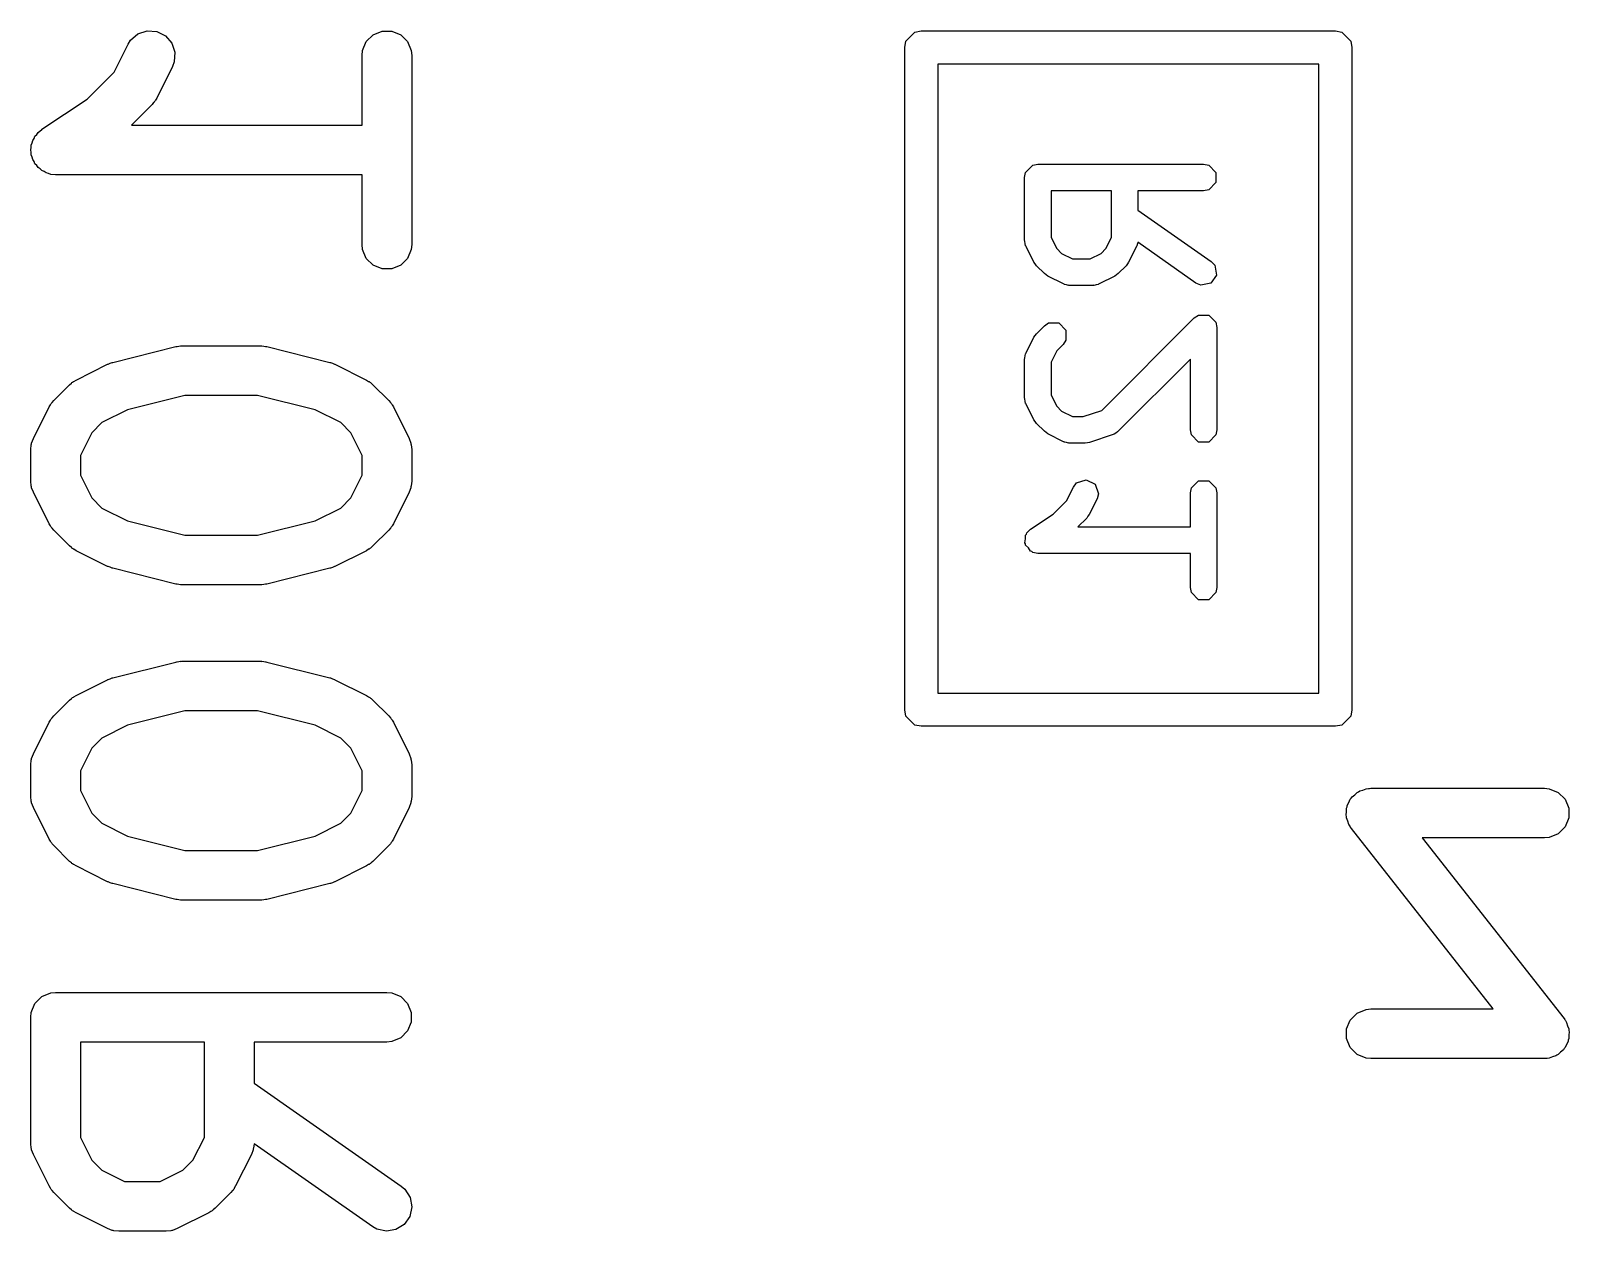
# Model space of a CAD drawing. Extents: x -0.05 to 2.94, y -0.16 to 2.16.
# Drawn here: x 1.0896 to 1.2724, y 0.8226 to 0.9654 of the extents above; entities that cross this region are included whole.
import ezdxf

# ---------------------------------------------------------------- set-up
doc = ezdxf.new("R2010")
doc.units = 0
doc.header["$MEASUREMENT"] = 0
doc.layers.add('BLACK', color=7, linetype='CONTINUOUS')

msp = doc.modelspace()

# ---------------------------------------------------------------- linework, layer by layer
at = {"layer": 'BLACK', "linetype": 'CONTINUOUS'}
for p, q in [((1.10232, 0.96499), (1.10342, 0.96536)), ((1.10342, 0.96536), (1.10456, 0.96528)), ((1.10456, 0.96528), (1.1056, 0.96476)), ((1.13027, 0.96488), (1.13133, 0.96532)), ((1.13133, 0.96532), (1.13248, 0.96532)), ((1.13248, 0.96532), (1.13355, 0.96488)), ((1.19464, 0.96519), (1.19539, 0.96534)), ((1.19539, 0.96534), (1.24461, 0.96534)), ((1.24461, 0.96534), (1.24536, 0.96519)), ((1.09948, 0.96043), (1.10114, 0.96375)), ((1.10114, 0.96375), (1.10145, 0.96424)), ((1.10145, 0.96424), (1.10232, 0.96499)), ((1.1056, 0.96476), (1.10635, 0.96389)), ((1.10635, 0.96389), (1.10671, 0.9628)), ((1.12901, 0.963), (1.12945, 0.96407)), ((1.12945, 0.96407), (1.13027, 0.96488)), ((1.13355, 0.96488), (1.13436, 0.96407)), ((1.13436, 0.96407), (1.1348, 0.963)), ((1.19343, 0.96337), (1.19358, 0.96412)), ((1.19358, 0.96412), (1.19464, 0.96519)), ((1.24536, 0.96519), (1.24642, 0.96412)), ((1.24642, 0.96412), (1.24657, 0.96337)), ((1.10663, 0.96165), (1.10643, 0.96111)), ((1.10671, 0.9628), (1.10663, 0.96165)), ((1.12895, 0.96243), (1.12901, 0.963)), ((1.12895, 0.95413), (1.12895, 0.96243)), ((1.1348, 0.963), (1.13486, 0.96243)), ((1.13486, 0.96243), (1.13486, 0.93993)), ((1.19343, 0.88463), (1.19343, 0.96337)), ((1.24657, 0.96337), (1.24657, 0.88463)), ((1.09628, 0.95722), (1.09948, 0.96043)), ((1.10643, 0.96111), (1.10455, 0.95736)), ((1.19736, 0.9614), (1.19736, 0.8866)), ((1.24264, 0.9614), (1.19736, 0.9614)), ((1.24264, 0.8866), (1.24264, 0.9614)), ((1.0909, 0.95364), (1.09628, 0.95722)), ((1.104, 0.95659), (1.10154, 0.95413)), ((1.10418, 0.95682), (1.104, 0.95659)), ((1.10424, 0.95687), (1.10418, 0.95682)), ((1.1043, 0.95696), (1.10424, 0.95687)), ((1.10437, 0.95704), (1.1043, 0.95696)), ((1.1044, 0.95711), (1.10437, 0.95704)), ((1.10455, 0.95736), (1.1044, 0.95711)), ((1.08981, 0.95231), (1.08997, 0.95255)), ((1.08997, 0.95255), (1.09008, 0.95282)), ((1.09008, 0.95282), (1.09029, 0.95303)), ((1.09029, 0.95303), (1.09045, 0.95327)), ((1.09045, 0.95327), (1.09089, 0.95363)), ((1.09089, 0.95363), (1.0909, 0.95364)), ((1.0909, 0.95364), (1.0909, 0.95364)), ((1.0909, 0.95364), (1.0909, 0.95364)), ((1.10154, 0.95413), (1.12895, 0.95413)), ((1.08958, 0.95118), (1.08964, 0.95147)), ((1.08964, 0.9509), (1.08958, 0.95118)), ((1.08964, 0.95176), (1.08975, 0.95203)), ((1.08964, 0.95147), (1.08964, 0.95176)), ((1.08964, 0.9506), (1.08964, 0.9509)), ((1.08975, 0.95034), (1.08964, 0.9506)), ((1.08975, 0.95203), (1.08981, 0.95231)), ((1.08981, 0.95005), (1.08975, 0.95034)), ((1.08997, 0.94981), (1.08981, 0.95005)), ((1.09008, 0.94954), (1.08997, 0.94981)), ((1.09029, 0.94934), (1.09008, 0.94954)), ((1.09045, 0.94909), (1.09029, 0.94934)), ((1.09069, 0.94893), (1.09045, 0.94909)), ((1.0909, 0.94873), (1.09069, 0.94893)), ((1.2078, 0.94851), (1.20866, 0.94936)), ((1.20866, 0.94936), (1.20926, 0.94948)), ((1.20926, 0.94948), (1.22894, 0.94948)), ((1.22894, 0.94948), (1.22955, 0.94936)), ((1.22955, 0.94936), (1.2304, 0.94851)), ((1.09116, 0.94861), (1.0909, 0.94873)), ((1.0914, 0.94845), (1.09116, 0.94861)), ((1.09169, 0.9484), (1.0914, 0.94845)), ((1.09196, 0.94828), (1.09169, 0.9484)), ((1.09253, 0.94823), (1.09196, 0.94828)), ((1.09254, 0.94823), (1.09253, 0.94823)), ((1.09253, 0.94823), (1.09253, 0.94823)), ((1.09253, 0.94823), (1.09253, 0.94823)), ((1.12895, 0.94823), (1.09254, 0.94823)), ((1.12895, 0.93993), (1.12895, 0.94823)), ((1.20768, 0.9479), (1.2078, 0.94851)), ((1.20768, 0.9404), (1.20768, 0.9479)), ((1.2304, 0.9473), (1.22955, 0.94645)), ((1.2304, 0.94851), (1.2304, 0.9473)), ((1.21799, 0.94633), (1.21083, 0.94633)), ((1.21083, 0.94633), (1.21083, 0.94078)), ((1.21799, 0.94078), (1.21799, 0.94633)), ((1.22894, 0.94633), (1.22114, 0.94633)), ((1.22114, 0.94633), (1.22114, 0.94404)), ((1.22955, 0.94645), (1.22894, 0.94633)), ((1.22114, 0.94404), (1.22985, 0.93794)), ((1.12901, 0.93936), (1.12895, 0.93993)), ((1.13486, 0.93993), (1.1348, 0.93936)), ((1.2077, 0.94033), (1.20768, 0.9404)), ((1.20769, 0.94029), (1.2077, 0.94033)), ((1.20775, 0.94005), (1.20769, 0.94029)), ((1.2078, 0.9398), (1.20775, 0.94005)), ((1.20783, 0.93978), (1.2078, 0.9398)), ((1.20785, 0.9397), (1.20783, 0.93978)), ((1.20879, 0.93783), (1.20785, 0.9397)), ((1.21083, 0.94078), (1.21149, 0.93946)), ((1.21734, 0.93946), (1.21799, 0.94078)), ((1.22098, 0.9397), (1.22004, 0.93783)), ((1.221, 0.93978), (1.22098, 0.9397)), ((1.22102, 0.9398), (1.221, 0.93978)), ((1.22107, 0.94005), (1.22102, 0.9398)), ((1.22112, 0.94021), (1.22107, 0.94005)), ((1.22804, 0.93536), (1.22112, 0.94021)), ((1.12945, 0.93829), (1.12901, 0.93936)), ((1.13027, 0.93748), (1.12945, 0.93829)), ((1.13436, 0.93829), (1.13355, 0.93748)), ((1.1348, 0.93936), (1.13436, 0.93829)), ((1.20894, 0.93763), (1.20879, 0.93783)), ((1.21149, 0.93946), (1.21207, 0.93889)), ((1.21207, 0.93889), (1.21338, 0.93823)), ((1.21338, 0.93823), (1.21545, 0.93823)), ((1.21545, 0.93823), (1.21676, 0.93889)), ((1.21676, 0.93889), (1.21734, 0.93946)), ((1.22004, 0.93783), (1.21989, 0.93763)), ((1.22985, 0.93794), (1.23027, 0.9375)), ((1.13133, 0.93704), (1.13027, 0.93748)), ((1.13248, 0.93704), (1.13133, 0.93704)), ((1.13355, 0.93748), (1.13248, 0.93704)), ((1.20908, 0.93742), (1.20894, 0.93763)), ((1.21002, 0.93648), (1.20908, 0.93742)), ((1.21023, 0.93634), (1.21002, 0.93648)), ((1.21043, 0.93618), (1.21023, 0.93634)), ((1.2123, 0.93525), (1.21043, 0.93618)), ((1.2184, 0.93618), (1.21652, 0.93525)), ((1.2186, 0.93634), (1.2184, 0.93618)), ((1.21881, 0.93648), (1.2186, 0.93634)), ((1.21975, 0.93742), (1.21881, 0.93648)), ((1.21989, 0.93763), (1.21975, 0.93742)), ((1.23048, 0.93631), (1.22979, 0.93533)), ((1.23027, 0.9375), (1.23048, 0.93631)), ((1.21238, 0.93523), (1.2123, 0.93525)), ((1.2124, 0.9352), (1.21238, 0.93523)), ((1.21265, 0.93515), (1.2124, 0.9352)), ((1.2129, 0.93508), (1.21265, 0.93515)), ((1.21293, 0.9351), (1.2129, 0.93508)), ((1.21301, 0.93508), (1.21293, 0.9351)), ((1.21582, 0.93508), (1.21301, 0.93508)), ((1.2159, 0.9351), (1.21582, 0.93508)), ((1.21593, 0.93508), (1.2159, 0.9351)), ((1.21617, 0.93515), (1.21593, 0.93508)), ((1.21642, 0.9352), (1.21617, 0.93515)), ((1.21645, 0.93523), (1.21642, 0.9352)), ((1.21652, 0.93525), (1.21645, 0.93523)), ((1.2286, 0.93512), (1.22804, 0.93536)), ((1.22979, 0.93533), (1.2286, 0.93512)), ((1.21002, 0.93027), (1.21053, 0.93061)), ((1.21053, 0.93061), (1.21174, 0.93061)), ((1.21174, 0.93061), (1.21259, 0.92976)), ((1.21684, 0.92022), (1.22783, 0.93121)), ((1.22783, 0.93121), (1.22834, 0.93155)), ((1.22834, 0.93155), (1.22955, 0.93155)), ((1.22955, 0.93155), (1.2304, 0.9307)), ((1.2304, 0.9307), (1.2304, 0.9307)), ((1.2304, 0.9307), (1.23052, 0.93009)), ((1.20785, 0.92705), (1.20879, 0.92892)), ((1.20879, 0.92892), (1.20894, 0.92912)), ((1.20894, 0.92912), (1.20908, 0.92933)), ((1.20908, 0.92933), (1.21002, 0.93027)), ((1.21259, 0.92976), (1.21259, 0.92855)), ((1.23052, 0.93009), (1.23052, 0.91791)), ((1.09932, 0.92592), (1.10682, 0.9278)), ((1.10682, 0.9278), (1.10692, 0.92781)), ((1.10692, 0.92781), (1.10696, 0.92783)), ((1.10696, 0.92783), (1.10718, 0.92785)), ((1.10718, 0.92785), (1.10739, 0.92788)), ((1.10739, 0.92788), (1.10743, 0.92788)), ((1.10743, 0.92788), (1.10753, 0.92789)), ((1.10753, 0.92789), (1.11691, 0.92789)), ((1.11691, 0.92789), (1.11701, 0.92788)), ((1.11701, 0.92788), (1.11705, 0.92788)), ((1.11705, 0.92788), (1.11727, 0.92785)), ((1.11727, 0.92785), (1.11748, 0.92783)), ((1.11748, 0.92783), (1.11752, 0.92781)), ((1.11752, 0.92781), (1.11762, 0.9278)), ((1.11762, 0.9278), (1.12512, 0.92592)), ((1.20775, 0.9267), (1.2078, 0.92695)), ((1.2078, 0.92695), (1.20783, 0.92697)), ((1.20783, 0.92697), (1.20785, 0.92705)), ((1.21149, 0.92729), (1.21083, 0.92597)), ((1.21225, 0.92804), (1.21149, 0.92729)), ((1.21259, 0.92855), (1.21225, 0.92804)), ((1.09497, 0.92383), (1.09871, 0.9257)), ((1.09871, 0.9257), (1.09876, 0.92572)), ((1.09876, 0.92572), (1.09877, 0.92573)), ((1.09877, 0.92573), (1.09902, 0.92582)), ((1.09902, 0.92582), (1.09926, 0.92591)), ((1.09926, 0.92591), (1.09928, 0.92591)), ((1.09928, 0.92591), (1.09932, 0.92592)), ((1.12512, 0.92592), (1.12517, 0.92591)), ((1.12517, 0.92591), (1.12519, 0.92591)), ((1.12519, 0.92591), (1.12543, 0.92582)), ((1.12543, 0.92582), (1.12567, 0.92573)), ((1.12567, 0.92573), (1.12569, 0.92572)), ((1.12569, 0.92572), (1.12573, 0.9257)), ((1.12573, 0.9257), (1.12948, 0.92383)), ((1.20768, 0.92634), (1.2077, 0.92642)), ((1.20768, 0.92166), (1.20768, 0.92634)), ((1.20769, 0.92646), (1.20775, 0.9267)), ((1.2077, 0.92642), (1.20769, 0.92646)), ((1.21083, 0.92597), (1.21083, 0.92203)), ((1.22737, 0.92629), (1.21881, 0.91773)), ((1.22737, 0.91791), (1.22737, 0.92629)), ((1.09232, 0.9214), (1.0942, 0.92327)), ((1.0942, 0.92327), (1.09442, 0.92346)), ((1.09442, 0.92346), (1.09448, 0.92352)), ((1.09448, 0.92352), (1.09456, 0.92357)), ((1.09456, 0.92357), (1.09465, 0.92364)), ((1.09465, 0.92364), (1.09472, 0.92367)), ((1.09472, 0.92367), (1.09497, 0.92383)), ((1.12948, 0.92383), (1.12973, 0.92367)), ((1.12973, 0.92367), (1.1298, 0.92364)), ((1.1298, 0.92364), (1.12988, 0.92357)), ((1.12988, 0.92357), (1.12997, 0.92352)), ((1.12997, 0.92352), (1.13002, 0.92346)), ((1.13002, 0.92346), (1.13024, 0.92327)), ((1.13024, 0.92327), (1.13212, 0.9214)), ((1.09214, 0.92117), (1.09232, 0.9214)), ((1.1079, 0.92198), (1.10107, 0.92027)), ((1.11654, 0.92198), (1.1079, 0.92198)), ((1.12338, 0.92027), (1.11654, 0.92198)), ((1.13212, 0.9214), (1.13231, 0.92117)), ((1.2077, 0.92158), (1.20768, 0.92166)), ((1.20769, 0.92154), (1.2077, 0.92158)), ((1.20775, 0.9213), (1.20769, 0.92154)), ((1.21083, 0.92203), (1.21149, 0.92071)), ((1.0899, 0.91688), (1.09177, 0.92063)), ((1.09177, 0.92063), (1.09193, 0.92088)), ((1.09193, 0.92088), (1.09196, 0.92095)), ((1.09196, 0.92095), (1.09202, 0.92103)), ((1.09202, 0.92103), (1.09208, 0.92112)), ((1.09208, 0.92112), (1.09214, 0.92117)), ((1.10107, 0.92027), (1.09803, 0.91876)), ((1.12641, 0.91876), (1.12338, 0.92027)), ((1.13231, 0.92117), (1.13236, 0.92112)), ((1.13236, 0.92112), (1.13242, 0.92103)), ((1.13242, 0.92103), (1.13249, 0.92095)), ((1.13249, 0.92095), (1.13252, 0.92088)), ((1.13252, 0.92088), (1.13267, 0.92063)), ((1.13267, 0.92063), (1.13455, 0.91688)), ((1.2078, 0.92105), (1.20775, 0.9213)), ((1.20783, 0.92103), (1.2078, 0.92105)), ((1.20785, 0.92095), (1.20783, 0.92103)), ((1.20879, 0.91908), (1.20785, 0.92095)), ((1.21149, 0.92071), (1.21207, 0.92014)), ((1.21207, 0.92014), (1.21338, 0.91948)), ((1.21463, 0.91948), (1.21684, 0.92022)), ((1.09803, 0.91876), (1.09684, 0.91756)), ((1.1276, 0.91756), (1.12641, 0.91876)), ((1.20894, 0.91888), (1.20879, 0.91908)), ((1.20908, 0.91867), (1.20894, 0.91888)), ((1.21002, 0.91773), (1.20908, 0.91867)), ((1.21023, 0.91759), (1.21002, 0.91773)), ((1.21338, 0.91948), (1.21463, 0.91948)), ((1.21881, 0.91773), (1.21874, 0.91769)), ((1.22749, 0.9173), (1.22737, 0.91791)), ((1.23052, 0.91791), (1.2304, 0.9173)), ((1.08958, 0.91556), (1.08964, 0.91614)), ((1.08964, 0.91614), (1.08968, 0.91623)), ((1.08968, 0.91623), (1.08969, 0.91634)), ((1.08969, 0.91634), (1.0899, 0.91688)), ((1.09684, 0.91756), (1.09549, 0.91486)), ((1.12895, 0.91486), (1.1276, 0.91756)), ((1.13455, 0.91688), (1.13475, 0.91634)), ((1.13475, 0.91634), (1.13476, 0.91623)), ((1.13476, 0.91623), (1.1348, 0.91614)), ((1.1348, 0.91614), (1.13486, 0.91556)), ((1.21043, 0.91744), (1.21023, 0.91759)), ((1.2123, 0.9165), (1.21043, 0.91744)), ((1.21238, 0.91648), (1.2123, 0.9165)), ((1.2124, 0.91645), (1.21238, 0.91648)), ((1.21265, 0.9164), (1.2124, 0.91645)), ((1.2129, 0.91634), (1.21265, 0.9164)), ((1.21293, 0.91635), (1.2129, 0.91634)), ((1.21301, 0.91633), (1.21293, 0.91635)), ((1.21488, 0.91633), (1.21301, 0.91633)), ((1.21513, 0.91638), (1.21488, 0.91633)), ((1.21538, 0.91641), (1.21513, 0.91638)), ((1.21819, 0.91735), (1.21538, 0.91641)), ((1.21826, 0.91739), (1.21819, 0.91735)), ((1.2183, 0.91739), (1.21826, 0.91739)), ((1.21851, 0.91753), (1.2183, 0.91739)), ((1.21873, 0.91765), (1.21851, 0.91753)), ((1.21874, 0.91769), (1.21873, 0.91765)), ((1.22834, 0.91645), (1.22749, 0.9173)), ((1.22955, 0.91645), (1.22834, 0.91645)), ((1.2304, 0.9173), (1.22955, 0.91645)), ((1.08958, 0.91181), (1.08958, 0.91556)), ((1.09549, 0.91486), (1.09549, 0.91251)), ((1.12895, 0.91251), (1.12895, 0.91486)), ((1.13486, 0.91556), (1.13486, 0.91181)), ((1.09549, 0.91251), (1.09684, 0.90981)), ((1.1276, 0.90981), (1.12895, 0.91251)), ((1.08964, 0.91123), (1.08958, 0.91181)), ((1.08968, 0.91114), (1.08964, 0.91123)), ((1.08969, 0.91103), (1.08968, 0.91114)), ((1.0899, 0.91049), (1.08969, 0.91103)), ((1.09177, 0.90674), (1.0899, 0.91049)), ((1.13455, 0.91049), (1.13267, 0.90674)), ((1.13475, 0.91103), (1.13455, 0.91049)), ((1.13476, 0.91114), (1.13475, 0.91103)), ((1.1348, 0.91123), (1.13476, 0.91114)), ((1.13486, 0.91181), (1.1348, 0.91123)), ((1.21265, 0.90947), (1.21347, 0.91111)), ((1.21347, 0.91111), (1.21385, 0.9116)), ((1.21385, 0.9116), (1.21499, 0.91198)), ((1.21499, 0.91198), (1.21607, 0.91144)), ((1.21607, 0.91144), (1.21645, 0.9103)), ((1.22737, 0.91041), (1.22749, 0.91101)), ((1.22737, 0.90636), (1.22737, 0.91041)), ((1.22749, 0.91101), (1.22834, 0.91186)), ((1.22834, 0.91186), (1.22955, 0.91186)), ((1.22955, 0.91186), (1.2304, 0.91101)), ((1.2304, 0.91101), (1.23052, 0.91041)), ((1.23052, 0.91041), (1.23052, 0.89916)), ((1.09684, 0.90981), (1.09803, 0.90861)), ((1.09803, 0.90861), (1.10107, 0.9071)), ((1.12338, 0.9071), (1.12641, 0.90861)), ((1.12641, 0.90861), (1.1276, 0.90981)), ((1.21107, 0.90788), (1.21265, 0.90947)), ((1.21629, 0.9097), (1.21535, 0.90783)), ((1.21645, 0.9103), (1.21629, 0.9097)), ((1.09193, 0.90649), (1.09177, 0.90674)), ((1.10107, 0.9071), (1.1079, 0.90539)), ((1.11654, 0.90539), (1.12338, 0.9071)), ((1.13267, 0.90674), (1.13252, 0.90649)), ((1.20838, 0.90609), (1.21107, 0.90788)), ((1.21506, 0.90742), (1.214, 0.90636)), ((1.2152, 0.90763), (1.21506, 0.90742)), ((1.21535, 0.90783), (1.2152, 0.90763)), ((1.09196, 0.90642), (1.09193, 0.90649)), ((1.09202, 0.90634), (1.09196, 0.90642)), ((1.09208, 0.90625), (1.09202, 0.90634)), ((1.09214, 0.9062), (1.09208, 0.90625)), ((1.09232, 0.90597), (1.09214, 0.9062)), ((1.0942, 0.9041), (1.09232, 0.90597)), ((1.1079, 0.90539), (1.11654, 0.90539)), ((1.13212, 0.90597), (1.13024, 0.9041)), ((1.13231, 0.9062), (1.13212, 0.90597)), ((1.13236, 0.90625), (1.13231, 0.9062)), ((1.13242, 0.90634), (1.13236, 0.90625)), ((1.13249, 0.90642), (1.13242, 0.90634)), ((1.13252, 0.90649), (1.13249, 0.90642)), ((1.20771, 0.90448), (1.2078, 0.90493)), ((1.2078, 0.90539), (1.20792, 0.9055)), ((1.2078, 0.90493), (1.2078, 0.90539)), ((1.20792, 0.9055), (1.20795, 0.90566)), ((1.20795, 0.90566), (1.20838, 0.90609)), ((1.214, 0.90636), (1.22737, 0.90636)), ((1.09442, 0.90391), (1.0942, 0.9041)), ((1.09448, 0.90385), (1.09442, 0.90391)), ((1.09456, 0.9038), (1.09448, 0.90385)), ((1.09465, 0.90373), (1.09456, 0.9038)), ((1.09472, 0.9037), (1.09465, 0.90373)), ((1.09497, 0.90354), (1.09472, 0.9037)), ((1.09871, 0.90167), (1.09497, 0.90354)), ((1.12948, 0.90354), (1.12573, 0.90167)), ((1.12973, 0.9037), (1.12948, 0.90354)), ((1.1298, 0.90373), (1.12973, 0.9037)), ((1.12988, 0.9038), (1.1298, 0.90373)), ((1.12997, 0.90385), (1.12988, 0.9038)), ((1.13002, 0.90391), (1.12997, 0.90385)), ((1.13024, 0.9041), (1.13002, 0.90391)), ((1.2078, 0.90434), (1.20771, 0.90448)), ((1.2078, 0.90418), (1.2078, 0.90434)), ((1.20813, 0.90386), (1.2078, 0.90418)), ((1.20838, 0.90348), (1.20813, 0.90386)), ((1.20854, 0.90344), (1.20838, 0.90348)), ((1.20866, 0.90333), (1.20854, 0.90344)), ((1.20926, 0.90321), (1.20866, 0.90333)), ((1.22737, 0.90321), (1.20926, 0.90321)), ((1.22737, 0.89916), (1.22737, 0.90321)), ((1.09876, 0.90165), (1.09871, 0.90167)), ((1.09877, 0.90164), (1.09876, 0.90165)), ((1.09902, 0.90156), (1.09877, 0.90164)), ((1.09926, 0.90146), (1.09902, 0.90156)), ((1.09928, 0.90146), (1.09926, 0.90146)), ((1.09932, 0.90145), (1.09928, 0.90146)), ((1.10682, 0.89957), (1.09932, 0.90145)), ((1.12512, 0.90145), (1.11762, 0.89957)), ((1.12517, 0.90146), (1.12512, 0.90145)), ((1.12519, 0.90146), (1.12517, 0.90146)), ((1.12543, 0.90155), (1.12519, 0.90146)), ((1.12567, 0.90164), (1.12543, 0.90155)), ((1.12569, 0.90165), (1.12567, 0.90164)), ((1.12573, 0.90167), (1.12569, 0.90165)), ((1.10692, 0.89956), (1.10682, 0.89957)), ((1.10696, 0.89954), (1.10692, 0.89956)), ((1.10718, 0.89952), (1.10696, 0.89954)), ((1.10739, 0.89949), (1.10718, 0.89952)), ((1.10743, 0.89949), (1.10739, 0.89949)), ((1.10753, 0.89948), (1.10743, 0.89949)), ((1.11691, 0.89948), (1.10753, 0.89948)), ((1.11701, 0.89949), (1.11691, 0.89948)), ((1.11705, 0.89949), (1.11701, 0.89949)), ((1.11727, 0.89952), (1.11705, 0.89949)), ((1.11748, 0.89954), (1.11727, 0.89952)), ((1.11752, 0.89956), (1.11748, 0.89954)), ((1.11762, 0.89957), (1.11752, 0.89956)), ((1.22749, 0.89856), (1.22737, 0.89916)), ((1.22834, 0.8977), (1.22749, 0.89856)), ((1.22955, 0.8977), (1.22834, 0.8977)), ((1.2304, 0.89856), (1.22955, 0.8977)), ((1.23052, 0.89916), (1.2304, 0.89856)), ((1.09932, 0.88843), (1.10682, 0.8903)), ((1.10682, 0.8903), (1.10692, 0.89032)), ((1.10692, 0.89032), (1.10696, 0.89033)), ((1.10696, 0.89033), (1.10718, 0.89036)), ((1.10718, 0.89036), (1.10739, 0.89039)), ((1.10739, 0.89039), (1.10743, 0.89038)), ((1.10743, 0.89038), (1.10753, 0.89039)), ((1.10753, 0.89039), (1.11691, 0.89039)), ((1.11691, 0.89039), (1.11701, 0.89038)), ((1.11701, 0.89038), (1.11705, 0.89039)), ((1.11705, 0.89039), (1.11727, 0.89036)), ((1.11727, 0.89036), (1.11748, 0.89033)), ((1.11748, 0.89033), (1.11752, 0.89032)), ((1.11752, 0.89032), (1.11762, 0.8903)), ((1.11762, 0.8903), (1.12512, 0.88843)), ((1.09497, 0.88633), (1.09871, 0.8882)), ((1.09871, 0.8882), (1.09876, 0.88822)), ((1.09876, 0.88822), (1.09877, 0.88823)), ((1.09877, 0.88823), (1.09902, 0.88832)), ((1.09902, 0.88832), (1.09926, 0.88841)), ((1.09926, 0.88841), (1.09928, 0.88841)), ((1.09928, 0.88841), (1.09932, 0.88843)), ((1.12512, 0.88843), (1.12517, 0.88841)), ((1.12517, 0.88841), (1.12519, 0.88841)), ((1.12519, 0.88841), (1.12543, 0.88832)), ((1.12543, 0.88832), (1.12567, 0.88823)), ((1.12567, 0.88823), (1.12569, 0.88822)), ((1.12569, 0.88822), (1.12573, 0.8882)), ((1.12573, 0.8882), (1.12948, 0.88633)), ((1.09232, 0.8839), (1.0942, 0.88578)), ((1.0942, 0.88578), (1.09442, 0.88596)), ((1.09442, 0.88596), (1.09448, 0.88602)), ((1.09448, 0.88602), (1.09456, 0.88608)), ((1.09456, 0.88608), (1.09465, 0.88614)), ((1.09465, 0.88614), (1.09472, 0.88617)), ((1.09472, 0.88617), (1.09497, 0.88633)), ((1.12948, 0.88633), (1.12973, 0.88617)), ((1.12973, 0.88617), (1.1298, 0.88614)), ((1.1298, 0.88614), (1.12988, 0.88608)), ((1.12988, 0.88608), (1.12997, 0.88602)), ((1.12997, 0.88602), (1.13002, 0.88596)), ((1.13002, 0.88596), (1.13024, 0.88578)), ((1.13024, 0.88578), (1.13212, 0.8839)), ((1.19736, 0.8866), (1.24264, 0.8866)), ((1.0899, 0.87938), (1.09177, 0.88313)), ((1.09177, 0.88313), (1.09193, 0.88338)), ((1.09193, 0.88338), (1.09196, 0.88345)), ((1.09196, 0.88345), (1.09202, 0.88354)), ((1.09202, 0.88354), (1.09208, 0.88362)), ((1.09208, 0.88362), (1.09214, 0.88368)), ((1.09214, 0.88368), (1.09232, 0.8839)), ((1.1079, 0.88449), (1.10107, 0.88278)), ((1.11654, 0.88449), (1.1079, 0.88449)), ((1.12338, 0.88278), (1.11654, 0.88449)), ((1.13212, 0.8839), (1.13231, 0.88368)), ((1.13231, 0.88368), (1.13236, 0.88362)), ((1.13236, 0.88362), (1.13242, 0.88354)), ((1.13242, 0.88354), (1.13249, 0.88345)), ((1.13249, 0.88345), (1.13252, 0.88338)), ((1.13252, 0.88338), (1.13267, 0.88313)), ((1.13267, 0.88313), (1.13455, 0.87938)), ((1.19358, 0.88388), (1.19343, 0.88463)), ((1.19464, 0.88281), (1.19358, 0.88388)), ((1.24642, 0.88388), (1.24536, 0.88281)), ((1.24657, 0.88463), (1.24642, 0.88388)), ((1.09803, 0.88126), (1.09684, 0.88006)), ((1.10107, 0.88278), (1.09803, 0.88126)), ((1.12641, 0.88126), (1.12338, 0.88278)), ((1.1276, 0.88006), (1.12641, 0.88126)), ((1.19539, 0.88266), (1.19464, 0.88281)), ((1.24461, 0.88266), (1.19539, 0.88266)), ((1.24536, 0.88281), (1.24461, 0.88266)), ((1.08969, 0.87884), (1.0899, 0.87938)), ((1.09684, 0.88006), (1.09549, 0.87737)), ((1.12895, 0.87737), (1.1276, 0.88006)), ((1.13455, 0.87938), (1.13475, 0.87884)), ((1.08958, 0.87806), (1.08964, 0.87864)), ((1.08958, 0.87431), (1.08958, 0.87806)), ((1.08964, 0.87864), (1.08968, 0.87874)), ((1.08968, 0.87874), (1.08969, 0.87884)), ((1.13475, 0.87884), (1.13476, 0.87874)), ((1.13476, 0.87874), (1.1348, 0.87864)), ((1.1348, 0.87864), (1.13486, 0.87806)), ((1.13486, 0.87806), (1.13486, 0.87431)), ((1.09549, 0.87737), (1.09549, 0.87501)), ((1.12895, 0.87501), (1.12895, 0.87737)), ((1.08964, 0.87374), (1.08958, 0.87431)), ((1.09549, 0.87501), (1.09684, 0.87231)), ((1.1276, 0.87231), (1.12895, 0.87501)), ((1.13486, 0.87431), (1.1348, 0.87374)), ((1.24621, 0.87361), (1.24637, 0.87398)), ((1.24637, 0.87398), (1.24649, 0.87411)), ((1.24649, 0.87411), (1.24658, 0.87426)), ((1.24658, 0.87426), (1.2469, 0.87451)), ((1.2469, 0.87451), (1.24718, 0.8748)), ((1.24718, 0.8748), (1.24735, 0.87486)), ((1.24735, 0.87486), (1.24749, 0.87497)), ((1.24749, 0.87497), (1.24788, 0.87508)), ((1.24788, 0.87508), (1.24825, 0.87524)), ((1.24825, 0.87524), (1.24852, 0.87526)), ((1.24852, 0.87526), (1.2486, 0.87528)), ((1.2486, 0.87528), (1.24866, 0.87528)), ((1.24866, 0.87528), (1.24882, 0.87529)), ((1.24882, 0.87529), (1.26945, 0.87529)), ((1.26945, 0.87529), (1.27002, 0.87524)), ((1.27002, 0.87524), (1.27109, 0.8748)), ((1.27109, 0.8748), (1.2719, 0.87398)), ((1.2719, 0.87398), (1.27234, 0.87292)), ((1.08968, 0.87364), (1.08964, 0.87374)), ((1.08969, 0.87354), (1.08968, 0.87364)), ((1.0899, 0.87299), (1.08969, 0.87354)), ((1.09177, 0.86924), (1.0899, 0.87299)), ((1.09684, 0.87231), (1.09803, 0.87112)), ((1.12641, 0.87112), (1.1276, 0.87231)), ((1.13455, 0.87299), (1.13267, 0.86924)), ((1.13475, 0.87354), (1.13455, 0.87299)), ((1.13476, 0.87364), (1.13475, 0.87354)), ((1.1348, 0.87374), (1.13476, 0.87364)), ((1.24588, 0.87211), (1.24593, 0.87251)), ((1.24593, 0.87194), (1.24588, 0.87211)), ((1.24593, 0.87292), (1.246, 0.87308)), ((1.24593, 0.87251), (1.24593, 0.87292)), ((1.246, 0.87308), (1.24602, 0.87326)), ((1.24602, 0.87326), (1.24621, 0.87361)), ((1.27234, 0.87292), (1.27234, 0.87176)), ((1.09803, 0.87112), (1.10107, 0.8696)), ((1.12338, 0.8696), (1.12641, 0.87112)), ((1.24593, 0.87176), (1.24593, 0.87194)), ((1.24608, 0.87139), (1.24593, 0.87176)), ((1.24619, 0.871), (1.24608, 0.87139)), ((1.24634, 0.87077), (1.24619, 0.871)), ((1.24637, 0.8707), (1.24634, 0.87077)), ((1.24641, 0.87066), (1.24637, 0.8707)), ((1.2465, 0.87052), (1.24641, 0.87066)), ((1.26337, 0.84905), (1.2465, 0.87052)), ((1.2719, 0.8707), (1.27109, 0.86989)), ((1.27234, 0.87176), (1.2719, 0.8707)), ((1.09193, 0.869), (1.09177, 0.86924)), ((1.09196, 0.86892), (1.09193, 0.869)), ((1.09202, 0.86884), (1.09196, 0.86892)), ((1.09208, 0.86876), (1.09202, 0.86884)), ((1.09214, 0.8687), (1.09208, 0.86876)), ((1.09232, 0.86848), (1.09214, 0.8687)), ((1.0942, 0.8666), (1.09232, 0.86848)), ((1.10107, 0.8696), (1.1079, 0.86789)), ((1.11654, 0.86789), (1.12338, 0.8696)), ((1.13212, 0.86848), (1.13024, 0.8666)), ((1.13231, 0.8687), (1.13212, 0.86848)), ((1.13236, 0.86876), (1.13231, 0.8687)), ((1.13242, 0.86884), (1.13236, 0.86876)), ((1.13249, 0.86892), (1.13242, 0.86884)), ((1.13252, 0.869), (1.13249, 0.86892)), ((1.13267, 0.86924), (1.13252, 0.869)), ((1.26945, 0.86939), (1.2549, 0.86939)), ((1.2549, 0.86939), (1.27177, 0.84792)), ((1.27002, 0.86944), (1.26945, 0.86939)), ((1.27109, 0.86989), (1.27002, 0.86944)), ((1.09442, 0.86642), (1.0942, 0.8666)), ((1.1079, 0.86789), (1.11654, 0.86789)), ((1.13024, 0.8666), (1.13002, 0.86642)), ((1.09448, 0.86636), (1.09442, 0.86642)), ((1.09456, 0.8663), (1.09448, 0.86636)), ((1.09465, 0.86624), (1.09456, 0.8663)), ((1.09472, 0.86621), (1.09465, 0.86624)), ((1.09497, 0.86605), (1.09472, 0.86621)), ((1.09871, 0.86417), (1.09497, 0.86605)), ((1.12948, 0.86605), (1.12573, 0.86417)), ((1.12973, 0.86621), (1.12948, 0.86605)), ((1.1298, 0.86624), (1.12973, 0.86621)), ((1.12988, 0.8663), (1.1298, 0.86624)), ((1.12997, 0.86636), (1.12988, 0.8663)), ((1.13002, 0.86642), (1.12997, 0.86636)), ((1.09876, 0.86416), (1.09871, 0.86417)), ((1.09877, 0.86415), (1.09876, 0.86416)), ((1.09902, 0.86406), (1.09877, 0.86415)), ((1.09926, 0.86397), (1.09902, 0.86406)), ((1.09928, 0.86397), (1.09926, 0.86397)), ((1.09932, 0.86395), (1.09928, 0.86397)), ((1.10682, 0.86208), (1.09932, 0.86395)), ((1.12512, 0.86395), (1.11762, 0.86208)), ((1.12517, 0.86397), (1.12512, 0.86395)), ((1.12519, 0.86397), (1.12517, 0.86397)), ((1.12543, 0.86406), (1.12519, 0.86397)), ((1.12567, 0.86415), (1.12543, 0.86406)), ((1.12569, 0.86416), (1.12567, 0.86415)), ((1.12573, 0.86417), (1.12569, 0.86416)), ((1.10692, 0.86206), (1.10682, 0.86208)), ((1.10696, 0.86205), (1.10692, 0.86206)), ((1.10718, 0.86202), (1.10696, 0.86205)), ((1.10739, 0.86199), (1.10718, 0.86202)), ((1.10743, 0.862), (1.10739, 0.86199)), ((1.10753, 0.86199), (1.10743, 0.862)), ((1.11691, 0.86199), (1.10753, 0.86199)), ((1.11701, 0.862), (1.11691, 0.86199)), ((1.11705, 0.86199), (1.11701, 0.862)), ((1.11727, 0.86202), (1.11705, 0.86199)), ((1.11748, 0.86205), (1.11727, 0.86202)), ((1.11752, 0.86206), (1.11748, 0.86205)), ((1.11762, 0.86208), (1.11752, 0.86206)), ((1.09008, 0.84971), (1.0909, 0.85052)), ((1.0909, 0.85052), (1.09196, 0.85096)), ((1.09196, 0.85096), (1.09254, 0.85102)), ((1.09254, 0.85102), (1.13191, 0.85102)), ((1.13191, 0.85102), (1.13248, 0.85096)), ((1.13248, 0.85096), (1.13355, 0.85052)), ((1.13355, 0.85052), (1.13436, 0.84971)), ((1.08958, 0.84807), (1.08964, 0.84864)), ((1.08964, 0.84864), (1.09008, 0.84971)), ((1.13436, 0.84971), (1.1348, 0.84864)), ((1.1348, 0.84864), (1.1348, 0.84749)), ((1.24637, 0.84773), (1.24718, 0.84855)), ((1.24718, 0.84855), (1.24825, 0.84899)), ((1.24825, 0.84899), (1.24882, 0.84905)), ((1.24882, 0.84905), (1.26337, 0.84905)), ((1.08958, 0.83307), (1.08958, 0.84807)), ((1.13436, 0.84643), (1.13355, 0.84561)), ((1.1348, 0.84749), (1.13436, 0.84643)), ((1.24593, 0.84667), (1.24637, 0.84773)), ((1.24593, 0.84552), (1.24593, 0.84667)), ((1.27177, 0.84792), (1.27186, 0.84778)), ((1.27186, 0.84778), (1.2719, 0.84773)), ((1.2719, 0.84773), (1.27193, 0.84766)), ((1.27193, 0.84766), (1.27208, 0.84743)), ((1.27208, 0.84743), (1.27219, 0.84704)), ((1.27219, 0.84704), (1.27234, 0.84667)), ((1.27234, 0.84667), (1.27234, 0.84649)), ((1.27234, 0.84649), (1.27239, 0.84632)), ((1.11021, 0.84512), (1.09549, 0.84512)), ((1.09549, 0.84512), (1.09549, 0.83377)), ((1.11021, 0.83377), (1.11021, 0.84512)), ((1.13191, 0.84512), (1.11611, 0.84512)), ((1.11611, 0.84512), (1.11611, 0.84023)), ((1.13248, 0.84517), (1.13191, 0.84512)), ((1.13355, 0.84561), (1.13248, 0.84517)), ((1.24637, 0.84445), (1.24593, 0.84552)), ((1.27206, 0.84483), (1.2719, 0.84445)), ((1.27225, 0.84518), (1.27206, 0.84483)), ((1.27227, 0.84535), (1.27225, 0.84518)), ((1.27234, 0.84552), (1.27227, 0.84535)), ((1.27239, 0.84632), (1.27234, 0.84592)), ((1.27234, 0.84592), (1.27234, 0.84552)), ((1.24718, 0.84364), (1.24637, 0.84445)), ((1.24825, 0.8432), (1.24718, 0.84364)), ((1.24882, 0.84314), (1.24825, 0.8432)), ((1.26945, 0.84314), (1.24882, 0.84314)), ((1.26961, 0.84316), (1.26945, 0.84314)), ((1.26967, 0.84315), (1.26961, 0.84316)), ((1.26975, 0.84317), (1.26967, 0.84315)), ((1.27002, 0.8432), (1.26975, 0.84317)), ((1.27039, 0.84335), (1.27002, 0.8432)), ((1.27078, 0.84346), (1.27039, 0.84335)), ((1.27092, 0.84357), (1.27078, 0.84346)), ((1.27109, 0.84364), (1.27092, 0.84357)), ((1.27137, 0.84392), (1.27109, 0.84364)), ((1.27169, 0.84417), (1.27137, 0.84392)), ((1.27178, 0.84433), (1.27169, 0.84417)), ((1.2719, 0.84445), (1.27178, 0.84433)), ((1.11611, 0.84023), (1.1336, 0.82799)), ((1.09549, 0.83377), (1.09684, 0.83107)), ((1.10886, 0.83107), (1.11021, 0.83377)), ((1.08964, 0.83249), (1.08958, 0.83307)), ((1.08968, 0.8324), (1.08964, 0.83249)), ((1.08969, 0.83229), (1.08968, 0.8324)), ((1.0899, 0.83175), (1.08969, 0.83229)), ((1.11601, 0.83229), (1.1158, 0.83175)), ((1.11605, 0.83249), (1.11601, 0.8324)), ((1.11601, 0.8324), (1.11601, 0.83229)), ((1.11611, 0.83303), (1.11605, 0.83249)), ((1.13021, 0.82315), (1.11611, 0.83303)), ((1.09177, 0.828), (1.0899, 0.83175)), ((1.09684, 0.83107), (1.09803, 0.82987)), ((1.10766, 0.82987), (1.10886, 0.83107)), ((1.1158, 0.83175), (1.11392, 0.828)), ((1.09803, 0.82987), (1.10073, 0.82852)), ((1.10073, 0.82852), (1.10496, 0.82852)), ((1.10496, 0.82852), (1.10766, 0.82987)), ((1.09193, 0.82775), (1.09177, 0.828)), ((1.09196, 0.82768), (1.09193, 0.82775)), ((1.09202, 0.8276), (1.09196, 0.82768)), ((1.09208, 0.82751), (1.09202, 0.8276)), ((1.09214, 0.82746), (1.09208, 0.82751)), ((1.09232, 0.82723), (1.09214, 0.82746)), ((1.0942, 0.82536), (1.09232, 0.82723)), ((1.11337, 0.82723), (1.1115, 0.82536)), ((1.11356, 0.82746), (1.11337, 0.82723)), ((1.11362, 0.82751), (1.11356, 0.82746)), ((1.11367, 0.8276), (1.11362, 0.82751)), ((1.11374, 0.82768), (1.11367, 0.8276)), ((1.11377, 0.82775), (1.11374, 0.82768)), ((1.11392, 0.828), (1.11377, 0.82775)), ((1.1336, 0.82799), (1.13404, 0.82761)), ((1.13404, 0.82761), (1.13466, 0.82664)), ((1.13466, 0.82664), (1.13486, 0.82551)), ((1.09442, 0.82517), (1.0942, 0.82536)), ((1.09448, 0.82511), (1.09442, 0.82517)), ((1.09456, 0.82506), (1.09448, 0.82511)), ((1.09465, 0.82499), (1.09456, 0.82506)), ((1.09472, 0.82496), (1.09465, 0.82499)), ((1.09497, 0.8248), (1.09472, 0.82496)), ((1.09871, 0.82293), (1.09497, 0.8248)), ((1.11073, 0.8248), (1.10698, 0.82293)), ((1.11098, 0.82496), (1.11073, 0.8248)), ((1.11105, 0.82499), (1.11098, 0.82496)), ((1.11113, 0.82506), (1.11105, 0.82499)), ((1.11122, 0.82511), (1.11113, 0.82506)), ((1.11127, 0.82517), (1.11122, 0.82511)), ((1.1115, 0.82536), (1.11127, 0.82517)), ((1.13486, 0.82551), (1.13461, 0.82438)), ((1.09926, 0.82272), (1.09871, 0.82293)), ((1.09936, 0.82272), (1.09926, 0.82272)), ((1.09946, 0.82268), (1.09936, 0.82272)), ((1.10004, 0.82262), (1.09946, 0.82268)), ((1.10624, 0.82268), (1.10566, 0.82262)), ((1.10633, 0.82272), (1.10624, 0.82268)), ((1.10644, 0.82272), (1.10633, 0.82272)), ((1.10698, 0.82293), (1.10644, 0.82272)), ((1.13072, 0.82287), (1.13021, 0.82315)), ((1.13184, 0.82262), (1.13072, 0.82287)), ((1.13298, 0.82282), (1.13184, 0.82262)), ((1.13395, 0.82344), (1.13298, 0.82282)), ((1.13461, 0.82438), (1.13395, 0.82344)), ((1.10566, 0.82262), (1.10004, 0.82262))]:
    msp.add_line(p, q, dxfattribs=at)

doc.saveas('drawing.dxf')
